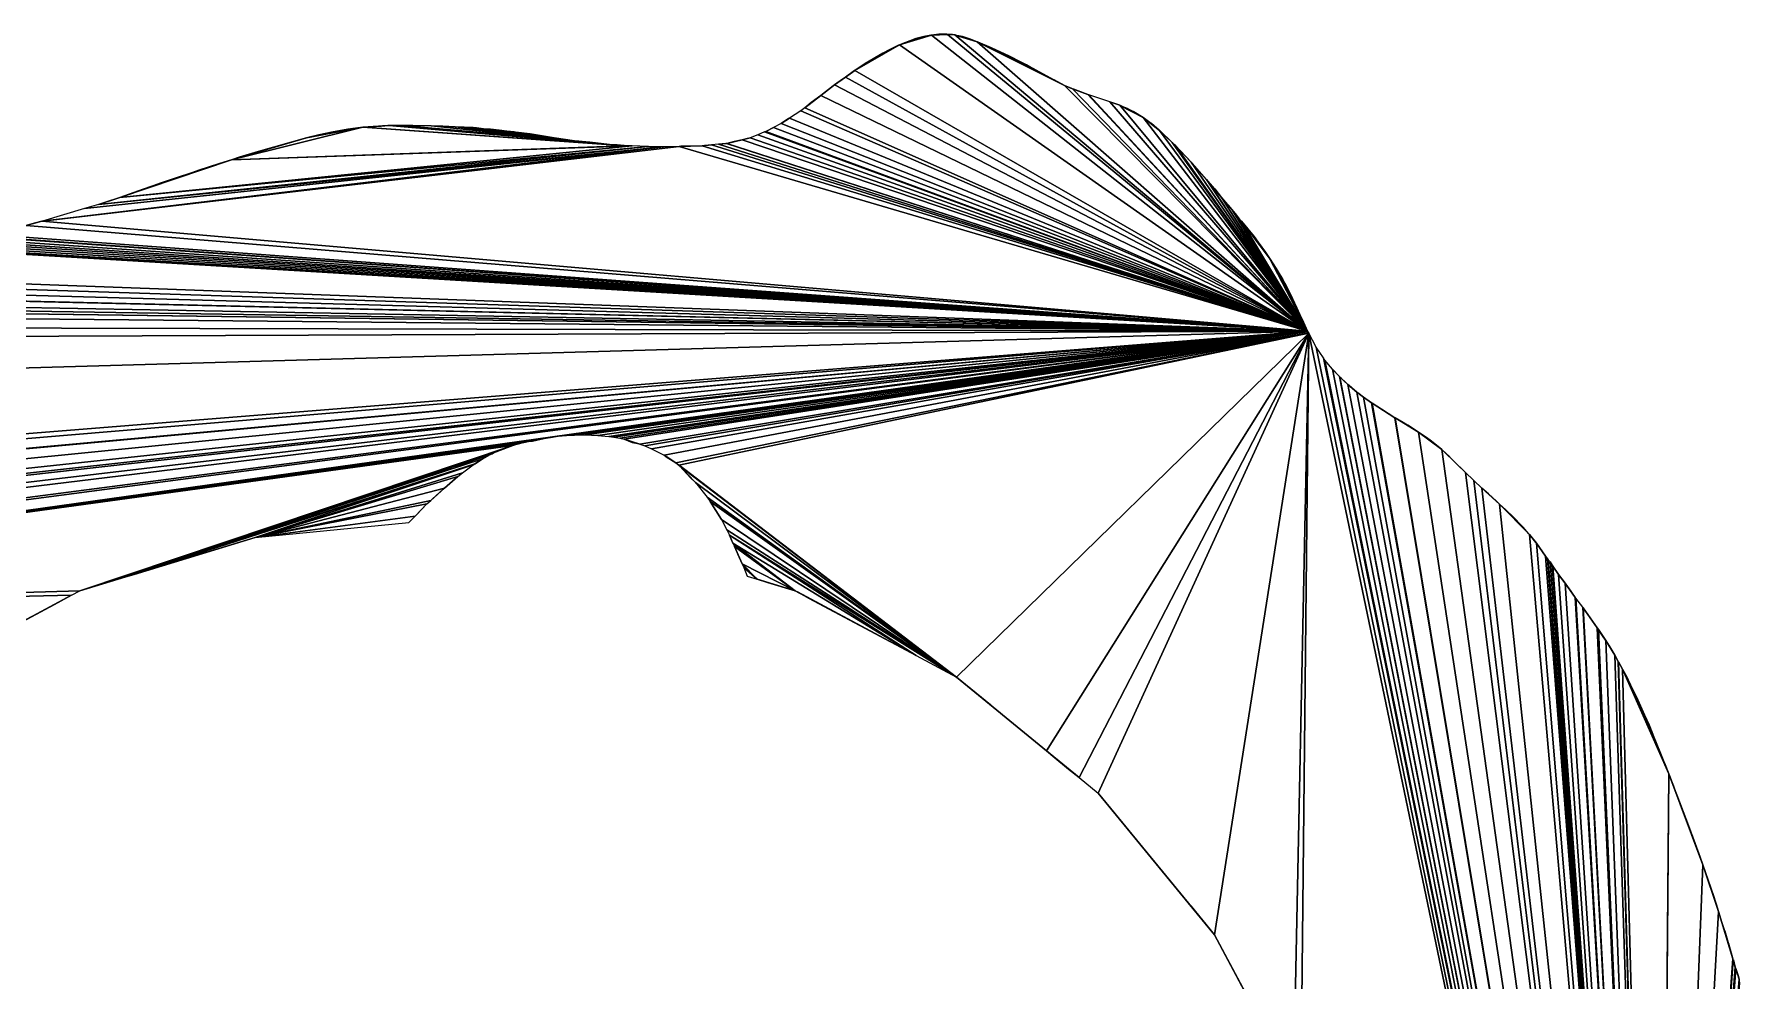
# Model space of a CAD drawing. Extents: x -96 to 96, y -91 to 94.
# Drawn here: x -26.8 to 86.4, y 31.4 to 94.2 of the extents above; entities that cross this region are included whole.
import ezdxf

# ---------------------------------------------------------------- set-up
doc = ezdxf.new("R2010")
doc.units = 0

msp = doc.modelspace()

# ---------------------------------------------------------------- linework, layer by layer
for points in [[(32.79, 94.15, 104), (31.75, 93.93, 104), (30.65, 93.51, 104)], [(57.74, 74.52, 104), (32.79, 94.15, 104), (30.65, 93.51, 104)], [(32.79, 94.15, 104), (32.27, 94.06, 104), (31.75, 93.93, 104)], [(32.27, 94.06, 104), (32.22, 94.05, 104), (31.75, 93.93, 104)], [(32.79, 94.15, 104), (32.74, 94.15, 104), (32.27, 94.06, 104)], [(33.31, 94.22, 104), (33.26, 94.23, 104), (32.79, 94.15, 104)], [(33.84, 94.21, 104), (33.31, 94.22, 104), (32.79, 94.15, 104)], [(57.74, 74.52, 104), (33.84, 94.21, 104), (32.79, 94.15, 104)], [(33.84, 94.21, 104), (33.79, 94.22, 104), (33.31, 94.22, 104)], [(34.33, 94.17, 104), (34.18, 94.19, 104), (33.84, 94.21, 104)], [(57.74, 74.52, 104), (34.33, 94.17, 104), (33.84, 94.21, 104)], [(34.33, 94.17, 104), (34.31, 94.17, 104), (34.18, 94.19, 104)], [(34.31, 94.17, 104), (34.18, 94.19, 104), (34.31, 94.17, 104)], [(34.33, 94.17, 104), (34.31, 94.17, 104), (34.31, 94.17, 104)], [(35.82, 93.71, 104), (34.36, 94.16, 104), (34.33, 94.17, 104)], [(57.74, 74.52, 104), (35.82, 93.71, 104), (34.33, 94.17, 104)], [(35.82, 93.71, 104), (34.83, 94.06, 104), (34.36, 94.16, 104)], [(35.82, 93.71, 104), (35.3, 93.92, 104), (34.83, 94.06, 104)], [(30.65, 93.51, 104), (28.39, 92.27, 104), (27.7, 91.81, 104)], [(57.74, 74.52, 104), (30.65, 93.51, 104), (27.7, 91.81, 104)], [(30.65, 93.51, 104), (30.02, 93.2, 104), (28.39, 92.27, 104)], [(30.02, 93.2, 104), (29.55, 92.96, 104), (28.39, 92.27, 104)], [(30.65, 93.51, 104), (30.16, 93.28, 104), (30.02, 93.2, 104)], [(30.65, 93.51, 104), (30.6, 93.49, 104), (30.16, 93.28, 104)], [(31.75, 93.93, 104), (31.65, 93.9, 104), (30.65, 93.51, 104)], [(31.65, 93.9, 104), (31.18, 93.72, 104), (30.65, 93.51, 104)], [(31.75, 93.93, 104), (31.7, 93.91, 104), (31.65, 93.9, 104)], [(36.77, 93.31, 104), (35.86, 93.7, 104), (35.82, 93.71, 104)], [(41.61, 90.82, 104), (36.77, 93.31, 104), (35.82, 93.71, 104)], [(57.74, 74.52, 104), (41.61, 90.82, 104), (35.82, 93.71, 104)], [(36.77, 93.31, 104), (35.87, 93.69, 104), (35.86, 93.7, 104)], [(35.87, 93.69, 104), (35.86, 93.7, 104), (35.87, 93.69, 104)], [(36.77, 93.31, 104), (35.88, 93.69, 104), (35.87, 93.69, 104)], [(35.87, 93.69, 104), (35.87, 93.69, 104), (35.88, 93.69, 104)], [(36.77, 93.31, 104), (36.77, 93.31, 104), (36.77, 93.31, 104)], [(38.69, 92.38, 104), (37.96, 92.75, 104), (36.77, 93.31, 104)], [(39.92, 91.72, 104), (38.69, 92.38, 104), (36.77, 93.31, 104)], [(39.92, 91.72, 104), (36.77, 93.31, 104), (36.77, 93.31, 104)], [(40.89, 91.2, 104), (39.92, 91.72, 104), (36.77, 93.31, 104)], [(41.61, 90.82, 104), (40.89, 91.2, 104), (36.77, 93.31, 104)], [(36.77, 93.31, 104), (36.77, 93.31, 104), (36.77, 93.31, 104)], [(36.77, 93.31, 104), (36.77, 93.31, 104), (36.77, 93.31, 104)], [(27.7, 91.81, 104), (27.68, 91.8, 104), (27.08, 91.37, 104)], [(57.74, 74.52, 104), (27.7, 91.81, 104), (27.08, 91.37, 104)], [(38.69, 92.38, 104), (38.64, 92.41, 104), (37.96, 92.75, 104)], [(38.69, 92.38, 104), (38.66, 92.39, 104), (38.64, 92.41, 104)], [(38.69, 92.38, 104), (38.66, 92.39, 104), (38.69, 92.38, 104)], [(38.73, 92.36, 104), (38.71, 92.37, 104), (38.69, 92.38, 104)], [(39.92, 91.72, 104), (38.73, 92.36, 104), (38.69, 92.38, 104)], [(38.69, 92.38, 104), (38.69, 92.38, 104), (38.71, 92.37, 104)], [(38.73, 92.36, 104), (38.73, 92.36, 104), (38.71, 92.37, 104)], [(39.92, 91.72, 104), (39.08, 92.18, 104), (38.73, 92.36, 104)], [(39.08, 92.18, 104), (38.73, 92.36, 104), (39.08, 92.18, 104)], [(39.92, 91.72, 104), (39.49, 91.95, 104), (39.08, 92.18, 104)], [(39.08, 92.18, 104), (39.08, 92.18, 104), (39.49, 91.95, 104)], [(40.89, 91.2, 104), (39.95, 91.7, 104), (39.92, 91.72, 104)], [(40.89, 91.2, 104), (39.98, 91.69, 104), (39.95, 91.7, 104)], [(39.98, 91.69, 104), (39.95, 91.7, 104), (39.98, 91.69, 104)], [(40.89, 91.2, 104), (40, 91.68, 104), (39.98, 91.69, 104)], [(39.98, 91.69, 104), (39.98, 91.69, 104), (40, 91.68, 104)], [(40.89, 91.2, 104), (40.03, 91.66, 104), (40, 91.68, 104)], [(26.35, 90.85, 104), (26.26, 90.79, 104), (25.44, 90.15, 104)], [(57.74, 74.52, 104), (26.35, 90.85, 104), (25.44, 90.15, 104)], [(27.08, 91.37, 104), (26.88, 91.24, 104), (26.35, 90.85, 104)], [(57.74, 74.52, 104), (27.08, 91.37, 104), (26.35, 90.85, 104)], [(41.61, 90.82, 104), (40.93, 91.18, 104), (40.89, 91.2, 104)], [(42.14, 90.6, 104), (42.09, 90.62, 104), (41.61, 90.82, 104)], [(57.74, 74.52, 104), (42.14, 90.6, 104), (41.61, 90.82, 104)], [(43.15, 90.21, 104), (42.23, 90.57, 104), (42.14, 90.6, 104)], [(57.74, 74.52, 104), (43.15, 90.21, 104), (42.14, 90.6, 104)], [(25.44, 90.15, 104), (24.79, 89.68, 104), (24.38, 89.34, 104)], [(57.74, 74.52, 104), (25.44, 90.15, 104), (24.38, 89.34, 104)], [(25.44, 90.15, 104), (25.43, 90.14, 104), (24.79, 89.68, 104)], [(57.74, 74.52, 104), (43.2, 90.2, 104), (43.15, 90.21, 104)], [(57.74, 74.52, 104), (43.15, 90.21, 104), (43.15, 90.21, 104)], [(43.15, 90.21, 104), (43.15, 90.21, 104), (43.15, 90.21, 104)], [(43.15, 90.21, 104), (43.15, 90.21, 104), (43.2, 90.2, 104)], [(43.2, 90.2, 104), (43.15, 90.21, 104), (43.2, 90.2, 104)], [(57.74, 74.52, 104), (43.21, 90.19, 104), (43.2, 90.2, 104)], [(43.2, 90.2, 104), (43.21, 90.19, 104), (43.2, 90.2, 104)], [(57.74, 74.52, 104), (44.62, 89.73, 104), (43.21, 90.19, 104)], [(45.27, 89.5, 104), (45.27, 89.5, 104), (44.62, 89.73, 104)], [(44.62, 89.73, 104), (44.62, 89.73, 104), (44.62, 89.73, 104)], [(57.74, 74.52, 104), (45.27, 89.5, 104), (44.62, 89.73, 104)], [(57.74, 74.52, 104), (44.62, 89.73, 104), (44.62, 89.73, 104)], [(44.62, 89.73, 104), (44.62, 89.73, 104), (44.62, 89.73, 104)], [(44.62, 89.73, 104), (44.62, 89.73, 104), (44.62, 89.73, 104)], [(46.83, 88.69, 104), (45.32, 89.47, 104), (45.27, 89.5, 104)], [(57.74, 74.52, 104), (46.83, 88.69, 104), (45.27, 89.5, 104)], [(45.32, 89.47, 104), (45.27, 89.5, 104), (45.32, 89.47, 104)], [(45.95, 89.2, 104), (45.79, 89.29, 104), (45.32, 89.47, 104)], [(46.83, 88.69, 104), (45.95, 89.2, 104), (45.32, 89.47, 104)], [(45.79, 89.29, 104), (45.79, 89.29, 104), (45.32, 89.47, 104)], [(45.32, 89.47, 104), (45.32, 89.47, 104), (45.79, 89.29, 104)], [(57.74, 74.52, 104), (22.8, 88.3, 104), (22.3, 88.03, 104)], [(23.35, 88.65, 104), (23.3, 88.62, 104), (22.8, 88.3, 104)], [(57.74, 74.52, 104), (23.35, 88.65, 104), (22.8, 88.3, 104)], [(57.74, 74.52, 104), (24.1, 89.14, 104), (23.35, 88.65, 104)], [(57.74, 74.52, 104), (24.38, 89.34, 104), (24.1, 89.14, 104)], [(45.79, 89.29, 104), (45.95, 89.2, 104), (45.79, 89.29, 104)], [(46.83, 88.69, 104), (46.17, 89.09, 104), (45.95, 89.2, 104)], [(46.83, 88.69, 104), (46.21, 89.06, 104), (46.17, 89.09, 104)], [(47.36, 88.3, 104), (47.36, 88.3, 104), (46.83, 88.69, 104)], [(47.92, 87.82, 104), (47.36, 88.3, 104), (46.83, 88.69, 104)], [(57.74, 74.52, 104), (47.92, 87.82, 104), (46.83, 88.69, 104)], [(47.92, 87.82, 104), (47.37, 88.29, 104), (47.36, 88.3, 104)], [(47.36, 88.3, 104), (47.36, 88.3, 104), (47.36, 88.3, 104)], [(47.36, 88.3, 104), (47.36, 88.3, 104), (47.37, 88.29, 104)], [(47.92, 87.82, 104), (47.88, 87.86, 104), (47.37, 88.29, 104)], [(-4.94, 88.04, 104), (-8.68, 87.33, 104), (-13.66, 85.87, 104)], [(12.44, 86.82, 104), (-4.94, 88.04, 104), (-13.66, 85.87, 104)], [(-8.68, 87.33, 104), (-13.15, 86.05, 104), (-13.66, 85.87, 104)], [(-8.68, 87.33, 104), (-11.89, 86.43, 104), (-13.15, 86.05, 104)], [(-4.94, 88.04, 104), (-7.02, 87.72, 104), (-8.68, 87.33, 104)], [(-7.02, 87.72, 104), (-7.86, 87.53, 104), (-8.68, 87.33, 104)], [(-4.94, 88.04, 104), (-5.95, 87.91, 104), (-7.02, 87.72, 104)], [(-4.94, 88.04, 104), (-5.88, 87.92, 104), (-5.95, 87.91, 104)], [(-3.22, 88.15, 104), (-3.73, 88.12, 104), (-4.94, 88.04, 104)], [(11.62, 86.88, 104), (-3.22, 88.15, 104), (-4.94, 88.04, 104)], [(-3.73, 88.12, 104), (-4.87, 88.05, 104), (-4.94, 88.04, 104)], [(12.44, 86.82, 104), (11.62, 86.88, 104), (-4.94, 88.04, 104)], [(-3.73, 88.12, 104), (-4.83, 88.05, 104), (-4.87, 88.05, 104)], [(-3.22, 88.15, 104), (-3.64, 88.13, 104), (-3.73, 88.12, 104)], [(-3.64, 88.13, 104), (-3.65, 88.13, 104), (-3.73, 88.12, 104)], [(-3.22, 88.15, 104), (-3.3, 88.15, 104), (-3.64, 88.13, 104)], [(-2.43, 88.15, 104), (-2.51, 88.15, 104), (-3.22, 88.15, 104)], [(-2.36, 88.15, 104), (-2.43, 88.15, 104), (-3.22, 88.15, 104)], [(9.1, 87.15, 104), (-2.36, 88.15, 104), (-3.22, 88.15, 104)], [(11.62, 86.88, 104), (9.1, 87.15, 104), (-3.22, 88.15, 104)], [(-0.42, 88.13, 104), (-1.63, 88.16, 104), (-2.36, 88.15, 104)], [(9.1, 87.15, 104), (-0.42, 88.13, 104), (-2.36, 88.15, 104)], [(-0.42, 88.13, 104), (-0.47, 88.14, 104), (-1.63, 88.16, 104)], [(1.17, 88.08, 104), (0.35, 88.12, 104), (-0.42, 88.13, 104)], [(9.1, 87.15, 104), (1.17, 88.08, 104), (-0.42, 88.13, 104)], [(1.17, 88.08, 104), (1.16, 88.08, 104), (0.35, 88.12, 104)], [(1.17, 88.08, 104), (1.17, 88.08, 104), (0.35, 88.12, 104)], [(2.42, 88.01, 104), (2.37, 88.02, 104), (1.17, 88.08, 104)], [(3.05, 87.94, 104), (2.42, 88.01, 104), (1.17, 88.08, 104)], [(9.1, 87.15, 104), (3.05, 87.94, 104), (1.17, 88.08, 104)], [(2.59, 88, 104), (2.47, 88.01, 104), (2.42, 88.01, 104)], [(3.05, 87.94, 104), (2.59, 88, 104), (2.42, 88.01, 104)], [(4.09, 87.84, 104), (3.52, 87.91, 104), (3.05, 87.94, 104)], [(9.1, 87.15, 104), (4.09, 87.84, 104), (3.05, 87.94, 104)], [(4.09, 87.84, 104), (4.04, 87.85, 104), (3.52, 87.91, 104)], [(4.61, 87.78, 104), (4.56, 87.79, 104), (4.09, 87.84, 104)], [(7.74, 87.34, 104), (4.61, 87.78, 104), (4.09, 87.84, 104)], [(9.1, 87.15, 104), (7.74, 87.34, 104), (4.09, 87.84, 104)], [(5.18, 87.72, 104), (5.08, 87.74, 104), (4.61, 87.78, 104)], [(7.21, 87.42, 104), (5.18, 87.72, 104), (4.61, 87.78, 104)], [(7.74, 87.34, 104), (7.21, 87.42, 104), (4.61, 87.78, 104)], [(6.54, 87.53, 104), (6.16, 87.6, 104), (5.18, 87.72, 104)], [(7.21, 87.42, 104), (6.54, 87.53, 104), (5.18, 87.72, 104)], [(6.54, 87.53, 104), (6.33, 87.57, 104), (6.16, 87.6, 104)], [(7.03, 87.46, 104), (6.65, 87.52, 104), (6.54, 87.53, 104)], [(7.21, 87.42, 104), (7.03, 87.46, 104), (6.54, 87.53, 104)], [(7.21, 87.42, 104), (7.17, 87.43, 104), (7.03, 87.46, 104)], [(7.74, 87.34, 104), (7.7, 87.35, 104), (7.21, 87.42, 104)], [(9.85, 87.07, 104), (9.39, 87.13, 104), (9.1, 87.15, 104)], [(11.62, 86.88, 104), (9.85, 87.07, 104), (9.1, 87.15, 104)], [(20.22, 87.2, 104), (19.69, 87.09, 104), (19.19, 86.97, 104)], [(57.74, 74.52, 104), (20.22, 87.2, 104), (19.19, 86.97, 104)], [(20.22, 87.2, 104), (19.74, 87.1, 104), (19.69, 87.09, 104)], [(20.74, 87.35, 104), (20.56, 87.3, 104), (20.22, 87.2, 104)], [(57.74, 74.52, 104), (20.74, 87.35, 104), (20.22, 87.2, 104)], [(57.74, 74.52, 104), (21.25, 87.54, 104), (20.74, 87.35, 104)], [(57.74, 74.52, 104), (21.26, 87.54, 104), (21.25, 87.54, 104)], [(57.74, 74.52, 104), (21.71, 87.73, 104), (21.26, 87.54, 104)], [(57.74, 74.52, 104), (21.78, 87.76, 104), (21.71, 87.73, 104)], [(22.3, 88.03, 104), (22.29, 88.02, 104), (21.78, 87.76, 104)], [(57.74, 74.52, 104), (22.3, 88.03, 104), (21.78, 87.76, 104)], [(48.74, 87.03, 104), (47.93, 87.82, 104), (47.92, 87.82, 104)], [(57.74, 74.52, 104), (48.74, 87.03, 104), (47.92, 87.82, 104)], [(47.93, 87.82, 104), (47.93, 87.82, 104), (47.92, 87.82, 104)], [(48.74, 87.03, 104), (48.25, 87.52, 104), (47.93, 87.82, 104)], [(48.74, 87.03, 104), (47.93, 87.82, 104), (47.93, 87.82, 104)], [(47.93, 87.82, 104), (47.93, 87.82, 104), (47.93, 87.82, 104)], [(48.74, 87.03, 104), (48.25, 87.52, 104), (48.25, 87.52, 104)], [(48.25, 87.52, 104), (48.25, 87.52, 104), (48.25, 87.52, 104)], [(48.25, 87.52, 104), (48.25, 87.52, 104), (48.74, 87.03, 104)], [(48.74, 87.03, 104), (48.25, 87.52, 104), (48.74, 87.03, 104)], [(16.04, 86.77, 104), (-26.2, 81.82, 104), (-26.25, 81.81, 104)], [(57.74, 74.52, 104), (16.04, 86.77, 104), (-26.25, 81.81, 104)], [(16.04, 86.77, 104), (15, 86.75, 104), (-26.2, 81.82, 104)], [(15, 86.75, 104), (-23.41, 82.64, 104), (-26.2, 81.82, 104)], [(14.95, 86.75, 104), (-22.5, 82.92, 104), (-23.41, 82.64, 104)], [(15, 86.75, 104), (14.95, 86.75, 104), (-23.41, 82.64, 104)], [(13.95, 86.77, 104), (-21.08, 83.39, 104), (-22.5, 82.92, 104)], [(14.95, 86.75, 104), (13.95, 86.77, 104), (-22.5, 82.92, 104)], [(12.91, 86.8, 104), (-13.66, 85.87, 104), (-21.08, 83.39, 104)], [(13.95, 86.77, 104), (12.91, 86.8, 104), (-21.08, 83.39, 104)], [(12.91, 86.8, 104), (12.44, 86.82, 104), (-13.66, 85.87, 104)], [(11.62, 86.88, 104), (10.1, 87.05, 104), (9.85, 87.07, 104)], [(12.39, 86.83, 104), (11.92, 86.87, 104), (11.62, 86.88, 104)], [(12.44, 86.82, 104), (12.39, 86.83, 104), (11.62, 86.88, 104)], [(14.95, 86.75, 104), (14, 86.77, 104), (13.95, 86.77, 104)], [(16.04, 86.77, 104), (15.08, 86.75, 104), (15, 86.75, 104)], [(17.56, 86.82, 104), (16.15, 86.78, 104), (16.04, 86.77, 104)], [(57.74, 74.52, 104), (17.56, 86.82, 104), (16.04, 86.77, 104)], [(18.18, 86.87, 104), (17.71, 86.84, 104), (17.56, 86.82, 104)], [(57.74, 74.52, 104), (18.18, 86.87, 104), (17.56, 86.82, 104)], [(57.74, 74.52, 104), (18.65, 86.91, 104), (18.18, 86.87, 104)], [(19.17, 86.97, 104), (19.14, 86.97, 104), (18.65, 86.91, 104)], [(57.74, 74.52, 104), (19.17, 86.97, 104), (18.65, 86.91, 104)], [(57.74, 74.52, 104), (19.19, 86.97, 104), (19.17, 86.97, 104)], [(48.89, 86.9, 104), (48.85, 86.93, 104), (48.74, 87.03, 104)], [(48.94, 86.85, 104), (48.89, 86.9, 104), (48.74, 87.03, 104)], [(57.74, 74.52, 104), (48.94, 86.85, 104), (48.74, 87.03, 104)], [(48.74, 87.03, 104), (48.85, 86.93, 104), (48.74, 87.03, 104)], [(48.94, 86.85, 104), (48.92, 86.87, 104), (48.89, 86.9, 104)], [(48.94, 86.85, 104), (48.93, 86.86, 104), (48.92, 86.87, 104)], [(48.94, 86.85, 104), (48.93, 86.86, 104), (48.94, 86.85, 104)], [(50.01, 85.72, 104), (49.55, 86.21, 104), (48.94, 86.85, 104)], [(57.74, 74.52, 104), (50.01, 85.72, 104), (48.94, 86.85, 104)], [(49.55, 86.21, 104), (48.94, 86.85, 104), (48.94, 86.85, 104)], [(49.55, 86.21, 104), (48.94, 86.85, 104), (49.55, 86.21, 104)], [(50.01, 85.72, 104), (49.7, 86.06, 104), (49.55, 86.21, 104)], [(49.55, 86.21, 104), (49.7, 86.06, 104), (49.55, 86.21, 104)], [(-13.66, 85.87, 104), (-17.94, 84.48, 104), (-21.08, 83.39, 104)], [(-13.66, 85.87, 104), (-16.33, 85.02, 104), (-17.94, 84.48, 104)], [(-16.33, 85.02, 104), (-17.34, 84.69, 104), (-17.94, 84.48, 104)], [(-13.66, 85.87, 104), (-15.84, 85.2, 104), (-16.33, 85.02, 104)], [(-13.66, 85.87, 104), (-14.46, 85.64, 104), (-15.84, 85.2, 104)], [(51.02, 84.57, 104), (50.1, 85.63, 104), (50.01, 85.72, 104)], [(57.74, 74.52, 104), (51.02, 84.57, 104), (50.01, 85.72, 104)], [(-17.94, 84.48, 104), (-19.52, 83.93, 104), (-21.08, 83.39, 104)], [(-17.94, 84.48, 104), (-18.88, 84.16, 104), (-19.52, 83.93, 104)], [(-18.88, 84.16, 104), (-18.94, 84.14, 104), (-19.52, 83.93, 104)], [(-17.94, 84.48, 104), (-18.4, 84.33, 104), (-18.88, 84.16, 104)], [(57.74, 74.52, 104), (51.12, 84.46, 104), (51.02, 84.57, 104)], [(51.12, 84.46, 104), (51.02, 84.57, 104), (51.12, 84.46, 104)], [(52.03, 83.38, 104), (51.42, 84.12, 104), (51.12, 84.46, 104)], [(57.74, 74.52, 104), (52.03, 83.38, 104), (51.12, 84.46, 104)], [(51.12, 84.46, 104), (51.12, 84.46, 104), (51.42, 84.12, 104)], [(52.03, 83.38, 104), (51.57, 83.96, 104), (51.42, 84.12, 104)], [(51.63, 83.89, 104), (51.61, 83.91, 104), (51.57, 83.96, 104)], [(52.03, 83.38, 104), (51.63, 83.89, 104), (51.57, 83.96, 104)], [(52.03, 83.38, 104), (51.63, 83.89, 104), (52.03, 83.38, 104)], [(-21.08, 83.39, 104), (-22.09, 83.06, 104), (-22.5, 82.92, 104)], [(52.11, 83.28, 104), (52.09, 83.32, 104), (52.03, 83.38, 104)], [(52.7, 82.58, 104), (52.11, 83.28, 104), (52.03, 83.38, 104)], [(57.74, 74.52, 104), (52.7, 82.58, 104), (52.03, 83.38, 104)], [(52.09, 83.32, 104), (52.03, 83.38, 104), (52.03, 83.38, 104)], [(52.7, 82.58, 104), (52.46, 82.87, 104), (52.11, 83.28, 104)], [(52.7, 82.58, 104), (52.46, 82.87, 104), (52.7, 82.58, 104)], [(57.74, 74.52, 104), (-27.28, 81.53, 104), (-29.84, 80.92, 104)], [(-26.25, 81.81, 104), (-26.75, 81.68, 104), (-27.28, 81.53, 104)], [(57.74, 74.52, 104), (-26.25, 81.81, 104), (-27.28, 81.53, 104)], [(-26.2, 81.82, 104), (-26.22, 81.81, 104), (-26.25, 81.81, 104)], [(52.94, 82.31, 104), (52.9, 82.36, 104), (52.7, 82.58, 104)], [(57.74, 74.52, 104), (52.94, 82.31, 104), (52.7, 82.58, 104)], [(52.9, 82.36, 104), (52.7, 82.58, 104), (52.7, 82.58, 104)], [(52.9, 82.36, 104), (52.7, 82.58, 104), (52.9, 82.36, 104)], [(52.94, 82.31, 104), (52.94, 82.31, 104), (52.9, 82.36, 104)], [(52.9, 82.36, 104), (52.9, 82.36, 104), (52.94, 82.31, 104)], [(53.14, 82.04, 104), (53, 82.22, 104), (52.94, 82.31, 104)], [(57.74, 74.52, 104), (53.14, 82.04, 104), (52.94, 82.31, 104)], [(52.94, 82.31, 104), (53, 82.22, 104), (52.94, 82.31, 104)], [(53.35, 81.81, 104), (53.33, 81.83, 104), (53.14, 82.04, 104)], [(57.74, 74.52, 104), (53.35, 81.81, 104), (53.14, 82.04, 104)], [(54.18, 80.79, 104), (54.13, 80.86, 104), (53.35, 81.81, 104)], [(55.21, 79.35, 104), (54.18, 80.79, 104), (53.35, 81.81, 104)], [(57.74, 74.52, 104), (55.21, 79.35, 104), (53.35, 81.81, 104)], [(57.74, 74.52, 104), (-33.58, 80.37, 104), (-34.54, 80.28, 104)], [(57.74, 74.52, 104), (-32.67, 80.46, 104), (-33.58, 80.37, 104)], [(57.74, 74.52, 104), (-31.97, 80.55, 104), (-32.67, 80.46, 104)], [(57.74, 74.52, 104), (-31.2, 80.67, 104), (-31.97, 80.55, 104)], [(57.74, 74.52, 104), (-30.41, 80.8, 104), (-31.2, 80.67, 104)], [(57.74, 74.52, 104), (-30.36, 80.81, 104), (-30.41, 80.8, 104)], [(57.74, 74.52, 104), (-29.84, 80.92, 104), (-30.36, 80.81, 104)], [(54.22, 80.74, 104), (54.2, 80.77, 104), (54.18, 80.79, 104)], [(55.21, 79.35, 104), (54.22, 80.74, 104), (54.18, 80.79, 104)], [(54.22, 80.74, 104), (54.2, 80.77, 104), (54.2, 80.77, 104)], [(54.22, 80.74, 104), (54.2, 80.77, 104), (54.2, 80.77, 104)], [(54.2, 80.77, 104), (54.2, 80.77, 104), (54.2, 80.77, 104)], [(54.94, 79.75, 104), (54.26, 80.69, 104), (54.22, 80.74, 104)], [(55.21, 79.35, 104), (54.94, 79.75, 104), (54.22, 80.74, 104)], [(57.74, 74.52, 104), (-37.98, 80.25, 104), (-54.55, 78.65, 104)], [(57.74, 74.52, 104), (-37.2, 80.22, 104), (-37.98, 80.25, 104)], [(57.74, 74.52, 104), (-37.19, 80.22, 104), (-37.2, 80.22, 104)], [(57.74, 74.52, 104), (-36.13, 80.24, 104), (-37.19, 80.22, 104)], [(57.74, 74.52, 104), (-34.54, 80.28, 104), (-36.13, 80.24, 104)], [(55.21, 79.35, 104), (54.94, 79.75, 104), (54.94, 79.75, 104)], [(54.94, 79.75, 104), (54.94, 79.75, 104), (54.94, 79.75, 104)], [(54.94, 79.75, 104), (54.94, 79.75, 104), (55.21, 79.35, 104)], [(55.21, 79.35, 104), (54.94, 79.75, 104), (55.21, 79.35, 104)], [(55.24, 79.3, 104), (55.24, 79.3, 104), (55.21, 79.35, 104)], [(55.66, 78.66, 104), (55.24, 79.3, 104), (55.21, 79.35, 104)], [(55.92, 78.23, 104), (55.66, 78.66, 104), (55.21, 79.35, 104)], [(57.74, 74.52, 104), (55.92, 78.23, 104), (55.21, 79.35, 104)], [(55.21, 79.35, 104), (55.24, 79.3, 104), (55.24, 79.3, 104)], [(55.24, 79.3, 104), (55.21, 79.35, 104), (55.21, 79.35, 104)], [(55.66, 78.66, 104), (55.66, 78.66, 104), (55.24, 79.3, 104)], [(55.24, 79.3, 104), (55.24, 79.3, 104), (55.24, 79.3, 104)], [(57.74, 74.52, 104), (-55.14, 78.18, 104), (-55.81, 77.7, 104)], [(57.74, 74.52, 104), (-54.55, 78.65, 104), (-55.14, 78.18, 104)], [(55.92, 78.23, 104), (55.77, 78.48, 104), (55.66, 78.66, 104)], [(55.66, 78.66, 104), (55.66, 78.66, 104), (55.66, 78.66, 104)], [(55.66, 78.66, 104), (55.66, 78.66, 104), (55.77, 78.48, 104)], [(56.09, 77.94, 104), (55.95, 78.18, 104), (55.92, 78.23, 104)], [(57.74, 74.52, 104), (56.09, 77.94, 104), (55.92, 78.23, 104)], [(56.09, 77.94, 104), (55.98, 78.13, 104), (55.95, 78.18, 104)], [(55.98, 78.13, 104), (55.95, 78.18, 104), (55.98, 78.13, 104)], [(55.98, 78.13, 104), (55.98, 78.13, 104), (56.09, 77.94, 104)], [(57.74, 74.52, 104), (-56.59, 77.16, 104), (-57.48, 76.63, 104)], [(57.74, 74.52, 104), (-56.54, 77.19, 104), (-56.59, 77.16, 104)], [(57.74, 74.52, 104), (-55.81, 77.7, 104), (-56.54, 77.19, 104)], [(57.22, 75.62, 104), (56.24, 77.68, 104), (56.09, 77.94, 104)], [(57.74, 74.52, 104), (57.22, 75.62, 104), (56.09, 77.94, 104)], [(56.73, 76.68, 104), (56.27, 77.63, 104), (56.24, 77.68, 104)], [(57.22, 75.62, 104), (56.73, 76.68, 104), (56.24, 77.68, 104)], [(57.74, 74.52, 104), (-58.58, 76.07, 104), (-59.6, 75.63, 104)], [(57.74, 74.52, 104), (-58.54, 76.09, 104), (-58.58, 76.07, 104)], [(57.74, 74.52, 104), (-58.07, 76.32, 104), (-58.54, 76.09, 104)], [(57.74, 74.52, 104), (-57.48, 76.63, 104), (-58.07, 76.32, 104)], [(57.22, 75.62, 104), (56.76, 76.63, 104), (56.73, 76.68, 104)], [(57.22, 75.62, 104), (57, 76.14, 104), (56.76, 76.63, 104)], [(57.74, 74.52, 104), (-61.72, 74.8, 104), (-63.81, 74.03, 104)], [(57.74, 74.52, 104), (-59.6, 75.63, 104), (-61.72, 74.8, 104)], [(57.47, 75.1, 104), (57.25, 75.57, 104), (57.22, 75.62, 104)], [(57.74, 74.52, 104), (57.47, 75.1, 104), (57.22, 75.62, 104)], [(57.74, 74.52, 104), (57.49, 75.05, 104), (57.47, 75.1, 104)], [(57.74, 74.52, 104), (-75.54, 56.97, 104), (-76.3, 55.74, 104)], [(8, 67.53, 104), (57.74, 74.52, 104), (-76.3, 55.74, 104)], [(57.74, 74.52, 104), (-75.39, 57.22, 104), (-75.54, 56.97, 104)], [(57.74, 74.52, 104), (-74.72, 58.35, 104), (-75.39, 57.22, 104)], [(57.74, 74.52, 104), (-74.38, 58.92, 104), (-74.72, 58.35, 104)], [(57.74, 74.52, 104), (-73.98, 59.68, 104), (-74.38, 58.92, 104)], [(57.74, 74.52, 104), (-73.86, 59.91, 104), (-73.98, 59.68, 104)], [(57.74, 74.52, 104), (-73.61, 60.45, 104), (-73.86, 59.91, 104)], [(57.74, 74.52, 104), (-73.2, 61.48, 104), (-73.61, 60.45, 104)], [(57.74, 74.52, 104), (-72.85, 62.52, 104), (-73.2, 61.48, 104)], [(57.74, 74.52, 104), (-72.83, 62.57, 104), (-72.85, 62.52, 104)], [(57.74, 74.52, 104), (-72.57, 63.59, 104), (-72.83, 62.57, 104)], [(57.74, 74.52, 104), (-72.45, 64.08, 104), (-72.57, 63.59, 104)], [(57.74, 74.52, 104), (-69.54, 70.86, 104), (-72.45, 64.08, 104)], [(57.74, 74.52, 104), (-63.81, 74.03, 104), (-69.54, 70.86, 104)], [(8, 67.53, 104), (57.76, 74.47, 104), (57.74, 74.52, 104)], [(8, 67.53, 104), (57.81, 74.38, 104), (57.76, 74.47, 104)], [(8, 67.53, 104), (8.57, 67.58, 104), (57.81, 74.38, 104)], [(8.57, 67.58, 104), (9.09, 67.61, 104), (57.81, 74.38, 104)], [(9.09, 67.61, 104), (9.78, 67.64, 104), (57.81, 74.38, 104)], [(9.78, 67.64, 104), (10.65, 67.59, 104), (57.81, 74.38, 104)], [(10.65, 67.59, 104), (11.38, 67.51, 104), (57.81, 74.38, 104)], [(11.38, 67.51, 104), (11.7, 67.47, 104), (57.81, 74.38, 104)], [(11.7, 67.47, 104), (12.11, 67.4, 104), (57.81, 74.38, 104)], [(12.11, 67.4, 104), (12.39, 67.34, 104), (57.81, 74.38, 104)], [(12.39, 67.34, 104), (13.43, 67.01, 104), (57.81, 74.38, 104)], [(13.43, 67.01, 104), (13.76, 66.89, 104), (57.81, 74.38, 104)], [(13.76, 66.89, 104), (14.2, 66.7, 104), (57.81, 74.38, 104)], [(14.2, 66.7, 104), (15.05, 66.28, 104), (57.81, 74.38, 104)], [(15.05, 66.28, 104), (15.81, 65.77, 104), (57.81, 74.38, 104)], [(15.81, 65.77, 104), (16.02, 65.62, 104), (57.81, 74.38, 104)], [(16.02, 65.62, 104), (34.45, 51.55, 104), (57.81, 74.38, 104)], [(34.45, 51.55, 104), (40.42, 46.65, 104), (57.81, 74.38, 104)], [(40.42, 46.65, 104), (42.57, 44.88, 104), (57.81, 74.38, 104)], [(42.57, 44.88, 104), (43.84, 43.84, 104), (57.81, 74.38, 104)], [(43.84, 43.84, 104), (51.55, 34.45, 104), (57.81, 74.38, 104)], [(51.55, 34.45, 104), (56.81, 24.61, 104), (57.81, 74.38, 104)], [(56.81, 24.61, 104), (57.28, 23.73, 104), (57.81, 74.38, 104)], [(57.28, 23.73, 104), (81.16, -37.68, 104), (57.81, 74.38, 104)], [(57.76, 74.47, 104), (57.76, 74.47, 104), (57.76, 74.47, 104)], [(57.81, 74.38, 104), (57.76, 74.47, 104), (57.76, 74.47, 104)], [(81.16, -37.68, 104), (58.31, 73.44, 104), (57.81, 74.38, 104)], [(81.16, -37.68, 104), (58.79, 72.73, 104), (58.31, 73.44, 104)], [(81.16, -37.68, 104), (58.83, 72.66, 104), (58.79, 72.73, 104)], [(81.16, -37.68, 104), (58.89, 72.59, 104), (58.83, 72.66, 104)], [(81.16, -37.68, 104), (59.39, 71.98, 104), (58.89, 72.59, 104)], [(59.85, 71.49, 104), (59.43, 71.93, 104), (59.39, 71.98, 104)], [(81.16, -37.68, 104), (59.85, 71.49, 104), (59.39, 71.98, 104)], [(81.16, -37.68, 104), (59.88, 71.46, 104), (59.85, 71.49, 104)], [(60.24, 71.12, 104), (59.96, 71.39, 104), (59.88, 71.46, 104)], [(60.4, 70.97, 104), (60.24, 71.12, 104), (59.88, 71.46, 104)], [(60.4, 70.97, 104), (59.88, 71.46, 104), (59.88, 71.46, 104)], [(81.16, -37.68, 104), (60.4, 70.97, 104), (59.88, 71.46, 104)], [(59.96, 71.39, 104), (59.88, 71.46, 104), (59.96, 71.39, 104)], [(59.96, 71.39, 104), (59.96, 71.39, 104), (60.24, 71.12, 104)], [(61.01, 70.47, 104), (60.49, 70.9, 104), (60.4, 70.97, 104)], [(81.16, -37.68, 104), (61.01, 70.47, 104), (60.4, 70.97, 104)], [(61.45, 70.13, 104), (61.07, 70.42, 104), (61.01, 70.47, 104)], [(81.16, -37.68, 104), (61.45, 70.13, 104), (61.01, 70.47, 104)], [(61.97, 69.75, 104), (61.5, 70.09, 104), (61.45, 70.13, 104)], [(81.16, -37.68, 104), (61.97, 69.75, 104), (61.45, 70.13, 104)], [(81.16, -37.68, 104), (62.01, 69.73, 104), (61.97, 69.75, 104)], [(63.52, 68.76, 104), (62.63, 69.34, 104), (62.01, 69.73, 104)], [(81.16, -37.68, 104), (63.52, 68.76, 104), (62.01, 69.73, 104)], [(63.54, 68.75, 104), (63.53, 68.76, 104), (63.52, 68.76, 104)], [(81.16, -37.68, 104), (63.54, 68.75, 104), (63.52, 68.76, 104)], [(65.1, 67.8, 104), (64.07, 68.44, 104), (63.54, 68.75, 104)], [(81.08, -37.16, 104), (65.1, 67.8, 104), (63.54, 68.75, 104)], [(81.16, -37.68, 104), (81.08, -37.16, 104), (63.54, 68.75, 104)], [(65.1, 67.8, 104), (64.38, 68.26, 104), (64.07, 68.44, 104)], [(7.88, 67.52, 104), (8, 67.53, 104), (-76.3, 55.74, 104)], [(7.08, 67.39, 104), (7.88, 67.52, 104), (-76.3, 55.74, 104)], [(-76.3, 55.74, 104), (6.16, 67.22, 104), (7.08, 67.39, 104)], [(-76.3, 55.74, 104), (5.63, 67.09, 104), (6.16, 67.22, 104)], [(-76.3, 55.74, 104), (5.38, 67.04, 104), (5.63, 67.09, 104)], [(-76.3, 55.74, 104), (5.21, 66.99, 104), (5.38, 67.04, 104)], [(-76.3, 55.74, 104), (5.01, 66.93, 104), (5.21, 66.99, 104)], [(-76.3, 55.74, 104), (-23.73, 57.28, 104), (5.01, 66.93, 104)], [(-23.73, 57.28, 104), (4.82, 66.86, 104), (5.01, 66.93, 104)], [(-23.73, 57.28, 104), (3.71, 66.43, 104), (4.82, 66.86, 104)], [(5.21, 66.99, 104), (5.23, 67, 104), (5.38, 67.04, 104)], [(5.38, 67.04, 104), (5.23, 67, 104), (5.38, 67.04, 104)], [(5.38, 67.04, 104), (5.38, 67.04, 104), (5.63, 67.09, 104)], [(5.63, 67.09, 104), (5.63, 67.09, 104), (5.38, 67.04, 104)], [(5.63, 67.09, 104), (6.16, 67.22, 104), (6.16, 67.22, 104)], [(5.63, 67.09, 104), (6.16, 67.22, 104), (5.63, 67.09, 104)], [(6.16, 67.22, 104), (6.3, 67.22, 104), (7.08, 67.39, 104)], [(6.16, 67.22, 104), (6.16, 67.22, 104), (6.3, 67.22, 104)], [(7.08, 67.39, 104), (7.64, 67.47, 104), (7.88, 67.52, 104)], [(9.78, 67.64, 104), (10.37, 67.6, 104), (10.65, 67.59, 104)], [(12.39, 67.34, 104), (12.91, 67.13, 104), (13.27, 67.06, 104)], [(12.39, 67.34, 104), (13.27, 67.06, 104), (13.43, 67.01, 104)], [(65.62, 67.45, 104), (65.15, 67.76, 104), (65.1, 67.8, 104)], [(66.65, 66.65, 104), (65.62, 67.45, 104), (65.1, 67.8, 104)], [(81.08, -37.16, 104), (66.65, 66.65, 104), (65.1, 67.8, 104)], [(66.65, 66.65, 104), (65.86, 67.27, 104), (65.62, 67.45, 104)], [(66.65, 66.65, 104), (66.29, 66.94, 104), (65.86, 67.27, 104)], [(-23.73, 57.28, 104), (3.52, 66.33, 104), (3.71, 66.43, 104)], [(-23.73, 57.28, 104), (3.4, 66.27, 104), (3.52, 66.33, 104)], [(-23.73, 57.28, 104), (2.99, 66.04, 104), (3.4, 66.27, 104)], [(-23.73, 57.28, 104), (2.49, 65.7, 104), (2.99, 66.04, 104)], [(-23.73, 57.28, 104), (-20.68, 58.21, 104), (2.49, 65.7, 104)], [(-20.68, 58.21, 104), (2.38, 65.63, 104), (2.49, 65.7, 104)], [(2.49, 65.7, 104), (2.5, 65.71, 104), (2.99, 66.04, 104)], [(3.52, 66.33, 104), (3.62, 66.37, 104), (3.71, 66.43, 104)], [(15.05, 66.28, 104), (15.12, 66.22, 104), (15.81, 65.77, 104)], [(15.12, 66.22, 104), (15.18, 66.18, 104), (15.81, 65.77, 104)], [(15.81, 65.77, 104), (16.01, 65.63, 104), (16.02, 65.62, 104)], [(67.66, 65.66, 104), (66.66, 66.63, 104), (66.65, 66.65, 104)], [(68.21, 65.12, 104), (67.66, 65.66, 104), (66.65, 66.65, 104)], [(81.08, -37.16, 104), (68.21, 65.12, 104), (66.65, 66.65, 104)], [(67.2, 66.12, 104), (67.17, 66.16, 104), (66.66, 66.63, 104)], [(67.66, 65.66, 104), (67.2, 66.12, 104), (66.66, 66.63, 104)], [(68.21, 65.12, 104), (67.67, 65.65, 104), (67.66, 65.66, 104)], [(-20.68, 58.21, 104), (-12.1, 60.81, 104), (2.38, 65.63, 104)], [(-12.1, 60.81, 104), (1.67, 65.11, 104), (2.38, 65.63, 104)], [(-12.1, 60.81, 104), (1.35, 64.86, 104), (1.67, 65.11, 104)], [(-12.1, 60.81, 104), (0.46, 64.09, 104), (1.35, 64.86, 104)], [(0.46, 64.09, 104), (0.92, 64.48, 104), (1.35, 64.86, 104)], [(16.02, 65.62, 104), (16.04, 65.61, 104), (34.45, 51.55, 104)], [(16.04, 65.61, 104), (16.09, 65.56, 104), (34.45, 51.55, 104)], [(16.09, 65.56, 104), (16.09, 65.55, 104), (34.45, 51.55, 104)], [(16.09, 65.55, 104), (16.78, 64.78, 104), (17.12, 64.46, 104)], [(16.09, 65.55, 104), (17.12, 64.46, 104), (34.45, 51.55, 104)], [(68.77, 64.6, 104), (68.74, 64.63, 104), (68.21, 65.12, 104)], [(81.08, -37.16, 104), (68.77, 64.6, 104), (68.21, 65.12, 104)], [(68.77, 64.6, 104), (68.74, 64.63, 104), (68.74, 64.63, 104)], [(68.74, 64.63, 104), (68.74, 64.63, 104), (68.74, 64.63, 104)], [(68.74, 64.63, 104), (68.74, 64.63, 104), (68.77, 64.6, 104)], [(68.77, 64.6, 104), (68.74, 64.63, 104), (68.77, 64.6, 104)], [(81.01, -36.64, 104), (69.3, 64.09, 104), (68.77, 64.6, 104)], [(81.01, -36.64, 104), (68.77, 64.6, 104), (68.77, 64.6, 104)], [(81.08, -37.16, 104), (81.01, -36.64, 104), (68.77, 64.6, 104)], [(68.77, 64.6, 104), (68.77, 64.6, 104), (68.77, 64.6, 104)], [(-12.1, 60.81, 104), (-0.45, 63.28, 104), (0.46, 64.09, 104)], [(-0.45, 63.28, 104), (-0.33, 63.38, 104), (0.46, 64.09, 104)], [(-0.33, 63.38, 104), (0.4, 64.04, 104), (0.46, 64.09, 104)], [(17.12, 64.46, 104), (17.89, 63.5, 104), (34.45, 51.55, 104)], [(17.89, 63.5, 104), (18.09, 63.21, 104), (34.45, 51.55, 104)], [(70.47, 63.03, 104), (69.74, 63.71, 104), (69.3, 64.09, 104)], [(81.01, -36.64, 104), (70.47, 63.03, 104), (69.3, 64.09, 104)], [(70.47, 63.03, 104), (70.27, 63.23, 104), (69.74, 63.71, 104)], [(-12.1, 60.81, 104), (-0.7, 63.04, 104), (-0.45, 63.28, 104)], [(-12.1, 60.81, 104), (-1.48, 62.24, 104), (-0.7, 63.04, 104)], [(-1.48, 62.24, 104), (-1.37, 62.34, 104), (-0.7, 63.04, 104)], [(18.09, 63.21, 104), (18.64, 62.3, 104), (18.84, 62, 104)], [(18.09, 63.21, 104), (18.84, 62, 104), (34.45, 51.55, 104)], [(70.94, 62.6, 104), (70.89, 62.65, 104), (70.47, 63.03, 104)], [(72.46, 61.01, 104), (70.94, 62.6, 104), (70.47, 63.03, 104)], [(81.01, -36.64, 104), (72.46, 61.01, 104), (70.47, 63.03, 104)], [(70.94, 62.6, 104), (70.91, 62.63, 104), (70.89, 62.65, 104)], [(71.36, 62.2, 104), (71.36, 62.2, 104), (70.94, 62.6, 104)], [(71.55, 62, 104), (71.36, 62.2, 104), (70.94, 62.6, 104)], [(72.41, 61.07, 104), (71.55, 62, 104), (70.94, 62.6, 104)], [(72.46, 61.01, 104), (72.41, 61.07, 104), (70.94, 62.6, 104)], [(-12.1, 60.81, 104), (-1.89, 61.81, 104), (-1.48, 62.24, 104)], [(18.84, 62, 104), (19.19, 61.32, 104), (34.45, 51.55, 104)], [(19.19, 61.32, 104), (19.37, 60.96, 104), (34.45, 51.55, 104)], [(71.55, 62, 104), (71.36, 62.2, 104), (71.55, 62, 104)], [(71.76, 61.8, 104), (71.76, 61.8, 104), (71.55, 62, 104)], [(72.41, 61.07, 104), (71.76, 61.8, 104), (71.55, 62, 104)], [(71.76, 61.8, 104), (71.55, 62, 104), (71.55, 62, 104)], [(71.76, 61.8, 104), (71.55, 62, 104), (71.76, 61.8, 104)], [(72.41, 61.07, 104), (72.04, 61.5, 104), (71.76, 61.8, 104)], [(71.76, 61.8, 104), (71.76, 61.8, 104), (71.76, 61.8, 104)], [(-20.68, 58.21, 104), (-20.12, 58.37, 104), (-12.1, 60.81, 104)], [(19.37, 60.96, 104), (19.52, 60.62, 104), (19.61, 60.44, 104)], [(19.37, 60.96, 104), (19.61, 60.44, 104), (31.77, 52.98, 104)], [(19.37, 60.96, 104), (31.77, 52.98, 104), (34.45, 51.55, 104)], [(19.61, 60.44, 104), (19.71, 60.22, 104), (23.73, 57.28, 104)], [(19.61, 60.44, 104), (23.73, 57.28, 104), (31.77, 52.98, 104)], [(19.71, 60.22, 104), (19.93, 59.7, 104), (20.21, 59.07, 104)], [(19.71, 60.22, 104), (20.21, 59.07, 104), (23.73, 57.28, 104)], [(72.46, 61.01, 104), (72.42, 61.06, 104), (72.41, 61.07, 104)], [(72.42, 61.06, 104), (72.41, 61.07, 104), (72.42, 61.06, 104)], [(72.42, 61.06, 104), (72.42, 61.06, 104), (72.46, 61.01, 104)], [(72.46, 61.01, 104), (72.42, 61.06, 104), (72.46, 61.01, 104)], [(72.93, 60.44, 104), (72.88, 60.49, 104), (72.46, 61.01, 104)], [(81.01, -36.64, 104), (72.93, 60.44, 104), (72.46, 61.01, 104)], [(72.88, 60.49, 104), (72.46, 61.01, 104), (72.46, 61.01, 104)], [(72.88, 60.49, 104), (72.46, 61.01, 104), (72.88, 60.49, 104)], [(72.93, 60.44, 104), (72.93, 60.44, 104), (72.88, 60.49, 104)], [(72.88, 60.49, 104), (72.88, 60.49, 104), (72.93, 60.44, 104)], [(73.52, 59.58, 104), (73.33, 59.87, 104), (72.93, 60.44, 104)], [(81.01, -36.64, 104), (73.52, 59.58, 104), (72.93, 60.44, 104)], [(73.33, 59.87, 104), (73.33, 59.87, 104), (72.93, 60.44, 104)], [(72.93, 60.44, 104), (73.33, 59.87, 104), (72.93, 60.44, 104)], [(19.93, 59.7, 104), (20.06, 59.37, 104), (20.21, 59.07, 104)], [(20.21, 59.07, 104), (20.32, 58.82, 104), (21.22, 58.04, 104)], [(20.21, 59.07, 104), (21.22, 58.04, 104), (23.73, 57.28, 104)], [(73.52, 59.58, 104), (73.52, 59.58, 104), (73.33, 59.87, 104)], [(73.33, 59.87, 104), (73.52, 59.58, 104), (73.33, 59.87, 104)], [(81.01, -36.64, 104), (73.66, 59.39, 104), (73.52, 59.58, 104)], [(73.52, 59.58, 104), (73.66, 59.39, 104), (73.66, 59.39, 104)], [(73.52, 59.58, 104), (73.66, 59.39, 104), (73.52, 59.58, 104)], [(81.01, -36.64, 104), (73.7, 59.34, 104), (73.66, 59.39, 104)], [(73.66, 59.39, 104), (73.7, 59.34, 104), (73.66, 59.39, 104)], [(81.01, -36.64, 104), (73.82, 59.19, 104), (73.7, 59.34, 104)], [(73.97, 58.97, 104), (73.9, 59.07, 104), (73.82, 59.19, 104)], [(81.01, -36.64, 104), (73.97, 58.97, 104), (73.82, 59.19, 104)], [(73.97, 58.97, 104), (73.9, 59.07, 104), (73.97, 58.97, 104)], [(81.01, -36.64, 104), (74, 58.92, 104), (73.97, 58.97, 104)], [(74, 58.92, 104), (74, 58.92, 104), (73.97, 58.97, 104)], [(73.97, 58.97, 104), (73.97, 58.97, 104), (74, 58.92, 104)], [(74.38, 58.35, 104), (74.03, 58.88, 104), (74, 58.92, 104)], [(81.01, -36.64, 104), (74.38, 58.35, 104), (74, 58.92, 104)], [(74, 58.92, 104), (74.03, 58.88, 104), (74, 58.92, 104)], [(20.32, 58.82, 104), (20.55, 58.24, 104), (21.22, 58.04, 104)], [(21.22, 58.04, 104), (21.89, 57.84, 104), (23.73, 57.28, 104)], [(74.82, 57.78, 104), (74.79, 57.83, 104), (74.38, 58.35, 104)], [(81.01, -36.64, 104), (74.82, 57.78, 104), (74.38, 58.35, 104)], [(81.01, -36.64, 104), (74.38, 58.35, 104), (74.38, 58.35, 104)], [(74.79, 57.83, 104), (74.38, 58.35, 104), (74.79, 57.83, 104)], [(74.82, 57.78, 104), (74.81, 57.8, 104), (74.79, 57.83, 104)], [(74.79, 57.83, 104), (74.79, 57.83, 104), (74.81, 57.8, 104)], [(75.49, 56.84, 104), (75.04, 57.48, 104), (74.82, 57.78, 104)], [(81.01, -36.64, 104), (75.49, 56.84, 104), (74.82, 57.78, 104)], [(-76.3, 55.74, 104), (-24.29, 56.98, 104), (-23.73, 57.28, 104)], [(-76.3, 55.74, 104), (-31.83, 52.95, 104), (-24.29, 56.98, 104)], [(-31.83, 52.95, 104), (-25.41, 56.38, 104), (-24.29, 56.98, 104)], [(23.73, 57.28, 104), (23.88, 57.2, 104), (31.77, 52.98, 104)], [(23.88, 57.2, 104), (24.63, 56.8, 104), (31.77, 52.98, 104)], [(75.49, 56.84, 104), (75.04, 57.48, 104), (75.49, 56.84, 104)], [(81.01, -36.64, 104), (75.53, 56.78, 104), (75.49, 56.84, 104)], [(75.53, 56.78, 104), (75.49, 56.84, 104), (75.49, 56.84, 104)], [(75.53, 56.78, 104), (75.49, 56.84, 104), (75.53, 56.78, 104)], [(81.01, -36.64, 104), (75.54, 56.78, 104), (75.53, 56.78, 104)], [(75.53, 56.78, 104), (75.54, 56.78, 104), (75.53, 56.78, 104)], [(81.01, -36.64, 104), (76, 56.19, 104), (75.54, 56.78, 104)], [(-31.83, 52.95, 104), (-27.66, 55.18, 104), (-25.41, 56.38, 104)], [(-27.66, 55.18, 104), (-26.8, 55.64, 104), (-25.41, 56.38, 104)], [(76.03, 56.16, 104), (76.01, 56.18, 104), (76, 56.19, 104)], [(81.01, -36.64, 104), (76.03, 56.16, 104), (76, 56.19, 104)], [(81.01, -36.64, 104), (76, 56.19, 104), (76, 56.19, 104)], [(76, 56.19, 104), (76, 56.19, 104), (76, 56.19, 104)], [(76, 56.19, 104), (76.01, 56.18, 104), (76.01, 56.18, 104)], [(76.01, 56.18, 104), (76, 56.19, 104), (76, 56.19, 104)], [(76.01, 56.18, 104), (76.03, 56.16, 104), (76.01, 56.18, 104)], [(81.01, -36.64, 104), (76.03, 56.15, 104), (76.03, 56.16, 104)], [(76.95, 54.83, 104), (76.69, 55.22, 104), (76.03, 56.15, 104)], [(81.01, -36.64, 104), (76.95, 54.83, 104), (76.03, 56.15, 104)], [(81.01, -36.64, 104), (77.03, 54.7, 104), (76.95, 54.83, 104)], [(77.03, 54.7, 104), (76.95, 54.83, 104), (77.03, 54.7, 104)], [(77.52, 53.97, 104), (77.04, 54.69, 104), (77.03, 54.7, 104)], [(81.01, -36.64, 104), (77.52, 53.97, 104), (77.03, 54.7, 104)], [(77.03, 54.7, 104), (77.03, 54.7, 104), (77.04, 54.69, 104)], [(77.52, 53.97, 104), (77.06, 54.65, 104), (77.04, 54.69, 104)], [(77.52, 53.97, 104), (77.5, 54.01, 104), (77.06, 54.65, 104)], [(78.12, 53, 104), (77.73, 53.66, 104), (77.52, 53.97, 104)], [(81.01, -36.64, 104), (78.12, 53, 104), (77.52, 53.97, 104)], [(78.12, 53, 104), (78.1, 53.05, 104), (77.73, 53.66, 104)], [(78.35, 52.58, 104), (78.34, 52.61, 104), (78.12, 53, 104)], [(81.01, -36.64, 104), (78.35, 52.58, 104), (78.12, 53, 104)], [(81.01, -36.64, 104), (78.36, 52.56, 104), (78.35, 52.58, 104)], [(78.36, 52.56, 104), (78.35, 52.58, 104), (78.36, 52.56, 104)], [(81.01, -36.64, 104), (78.62, 52.07, 104), (78.36, 52.56, 104)], [(78.62, 52.07, 104), (78.36, 52.56, 104), (78.36, 52.56, 104)], [(78.62, 52.07, 104), (78.36, 52.56, 104), (78.62, 52.07, 104)], [(78.91, 51.56, 104), (78.91, 51.56, 104), (78.62, 52.07, 104)], [(79.17, 51.01, 104), (78.91, 51.56, 104), (78.62, 52.07, 104)], [(81.71, 45.12, 104), (79.17, 51.01, 104), (78.62, 52.07, 104)], [(81.01, -36.64, 104), (81.71, 45.12, 104), (78.62, 52.07, 104)], [(78.62, 52.07, 104), (78.91, 51.56, 104), (78.62, 52.07, 104)], [(34.45, 51.55, 104), (36.13, 50.17, 104), (36.7, 49.7, 104)], [(34.45, 51.55, 104), (36.7, 49.7, 104), (40.42, 46.65, 104)], [(79.17, 51.01, 104), (79.15, 51.07, 104), (78.91, 51.56, 104)], [(79.17, 51.01, 104), (79.17, 51.03, 104), (79.15, 51.07, 104)], [(79.17, 51.01, 104), (79.17, 51.03, 104), (79.17, 51.01, 104)], [(79.65, 50.05, 104), (79.18, 51, 104), (79.17, 51.01, 104)], [(80.09, 49.05, 104), (79.65, 50.05, 104), (79.17, 51.01, 104)], [(80.75, 47.47, 104), (80.09, 49.05, 104), (79.17, 51.01, 104)], [(81.71, 45.12, 104), (80.75, 47.47, 104), (79.17, 51.01, 104)], [(79.17, 51.01, 104), (79.17, 51.01, 104), (79.18, 51, 104)], [(79.65, 50.05, 104), (79.2, 50.97, 104), (79.18, 51, 104)], [(80.09, 49.05, 104), (79.89, 49.52, 104), (79.65, 50.05, 104)], [(80.39, 48.38, 104), (80.35, 48.47, 104), (80.09, 49.05, 104)], [(80.75, 47.47, 104), (80.39, 48.38, 104), (80.09, 49.05, 104)], [(80.75, 47.47, 104), (80.59, 47.91, 104), (80.39, 48.38, 104)], [(40.42, 46.65, 104), (40.84, 46.3, 104), (41.88, 45.45, 104)], [(40.42, 46.65, 104), (41.88, 45.45, 104), (42.57, 44.88, 104)], [(80.81, 47.31, 104), (80.78, 47.4, 104), (80.75, 47.47, 104)], [(81.71, 45.12, 104), (80.81, 47.31, 104), (80.75, 47.47, 104)], [(81.71, 45.12, 104), (81.42, 45.87, 104), (80.81, 47.31, 104)], [(81.71, 45.12, 104), (81.44, 45.82, 104), (81.42, 45.87, 104)], [(81.01, -36.64, 104), (81.02, -36.12, 104), (81.71, 45.12, 104)], [(81.02, -36.12, 104), (81.05, -35.65, 104), (81.71, 45.12, 104)], [(81.05, -35.65, 104), (83.95, 39.1, 104), (81.71, 45.12, 104)], [(82.19, 43.84, 104), (81.75, 45.01, 104), (81.71, 45.12, 104)], [(83.95, 39.1, 104), (82.19, 43.84, 104), (81.71, 45.12, 104)], [(82.19, 43.84, 104), (82.03, 44.31, 104), (81.75, 45.01, 104)], [(43.84, 43.84, 104), (44.96, 42.48, 104), (49.81, 36.57, 104)], [(43.84, 43.84, 104), (49.81, 36.57, 104), (51.55, 34.45, 104)], [(83.01, 41.7, 104), (82.23, 43.74, 104), (82.19, 43.84, 104)], [(83.95, 39.1, 104), (83.01, 41.7, 104), (82.19, 43.84, 104)], [(83.01, 41.7, 104), (82.46, 43.16, 104), (82.23, 43.74, 104)], [(83.78, 39.61, 104), (83.21, 41.18, 104), (83.01, 41.7, 104)], [(83.95, 39.1, 104), (83.78, 39.61, 104), (83.01, 41.7, 104)], [(83.78, 39.61, 104), (83.24, 41.13, 104), (83.21, 41.18, 104)], [(81.05, -35.65, 104), (85, 35.99, 104), (83.95, 39.1, 104)], [(83.95, 39.1, 104), (83.79, 39.57, 104), (83.78, 39.61, 104)], [(84.5, 37.57, 104), (84.17, 38.52, 104), (83.95, 39.1, 104)], [(84.68, 37, 104), (84.5, 37.57, 104), (83.95, 39.1, 104)], [(85, 35.99, 104), (84.68, 37, 104), (83.95, 39.1, 104)], [(84.68, 37, 104), (84.54, 37.47, 104), (84.5, 37.57, 104)], [(49.81, 36.57, 104), (50, 36.34, 104), (51.55, 34.45, 104)], [(85, 35.99, 104), (84.7, 36.94, 104), (84.68, 37, 104)], [(85, 35.99, 104), (84.9, 36.35, 104), (84.7, 36.94, 104)], [(81.05, -35.65, 104), (85.96, 32.85, 104), (85, 35.99, 104)], [(85.96, 32.85, 104), (85.42, 34.7, 104), (85, 35.99, 104)], [(51.55, 34.45, 104), (54.26, 29.38, 104), (54.96, 28.07, 104)], [(51.55, 34.45, 104), (54.96, 28.07, 104), (56.81, 24.61, 104)], [(85.96, 32.85, 104), (85.66, 33.9, 104), (85.42, 34.7, 104)], [(81.05, -35.59, 104), (85.98, 32.79, 104), (85.96, 32.85, 104)], [(81.05, -35.65, 104), (81.05, -35.59, 104), (85.96, 32.85, 104)], [(85.96, 32.85, 104), (85.67, 33.87, 104), (85.66, 33.9, 104)], [(81.05, -35.59, 104), (86.11, 32.3, 104), (85.98, 32.79, 104)], [(81.05, -35.59, 104), (86.14, 32.21, 104), (86.11, 32.3, 104)], [(81.05, -35.59, 104), (86.36, 31.51, 104), (86.14, 32.21, 104)], [(86.11, 32.3, 104), (85.99, 32.78, 104), (85.98, 32.79, 104)], [(85.99, 32.78, 104), (85.98, 32.79, 104), (85.99, 32.78, 104)], [(86.11, 32.3, 104), (85.99, 32.78, 104), (85.99, 32.78, 104)], [(86.11, 32.3, 104), (85.99, 32.78, 104), (86.11, 32.3, 104)], [(86.14, 32.21, 104), (86.14, 32.21, 104), (86.11, 32.3, 104)], [(86.11, 32.3, 104), (86.11, 32.3, 104), (86.14, 32.21, 104)], [(86.36, 31.51, 104), (86.3, 31.74, 104), (86.14, 32.21, 104)], [(86.3, 31.74, 104), (86.3, 31.74, 104), (86.14, 32.21, 104)], [(86.14, 32.21, 104), (86.3, 31.74, 104), (86.14, 32.21, 104)], [(86.3, 31.74, 104), (86.36, 31.51, 104), (86.3, 31.74, 104)], [(81.05, -35.59, 104), (86.42, 31.27, 104), (86.36, 31.51, 104)]]:
    msp.add_3dface(points)

doc.saveas('drawing.dxf')
